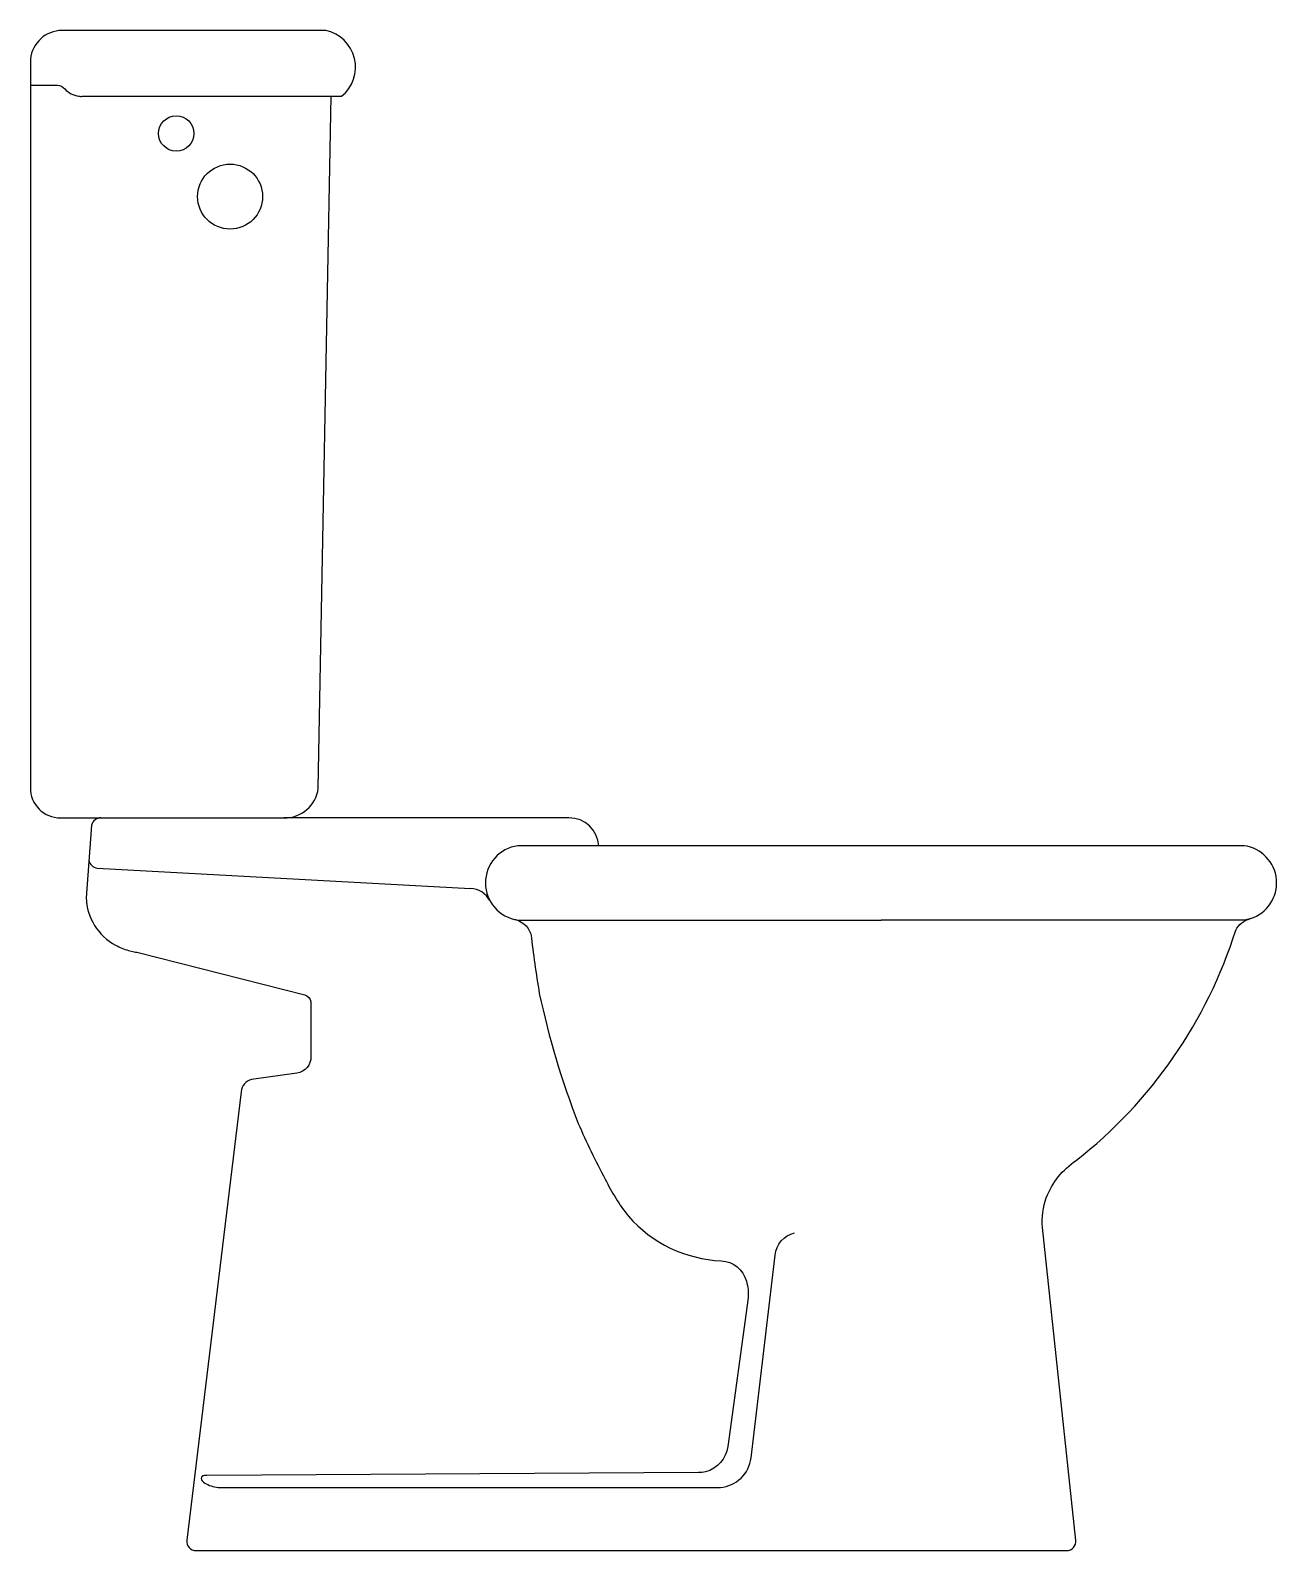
# Model space of a CAD drawing. Extents: x -862.273 to -861.602, y 506.28 to 507.099.
import ezdxf

# ---------------------------------------------------------------- set-up
doc = ezdxf.new("R2010")
doc.units = 0
doc.header["$LTSCALE"] = 50
doc.header["$MEASUREMENT"] = 0
doc.layers.add('A-PECAS', color=2, linetype='CONTINUOUS')

msp = doc.modelspace()

# ---------------------------------------------------------------- linework, layer by layer
at = {"layer": 'A-PECAS'}
msp.add_lwpolyline([(-862.12533, 506.57962, -0.278759), (-862.12203, 506.57592), (-862.12203, 506.54642, -0.384613), (-862.12953, 506.53742), (-862.1539, 506.53401, 0.340701), (-862.15953, 506.52742), (-862.18885, 506.28602, 0.450074), (-862.18389, 506.28042), (-861.71509, 506.28042, 0.445589), (-861.71012, 506.28594), (-861.72803, 506.45442, -0.110521), (-861.72603, 506.47042, -0.155758), (-861.70999, 506.49042, 0.15106), (-861.62403, 506.61442, -0.21869), (-861.61614, 506.62067, 0.801803), (-861.61953, 506.65992), (-861.81503, 506.65992), (-861.96703, 506.65992, 0.399053), (-861.98303, 506.67492), (-862.13653, 506.67492, 0.386253), (-862.11803, 506.69092), (-862.11103, 507.06342), (-862.10553, 507.06342, 0.632923), (-862.11403, 507.09892), (-862.25603, 507.09892, 0.380059), (-862.27303, 507.08342), (-862.27303, 507.06942), (-862.27303, 506.6911, 0.41754), (-862.25689, 506.67492), (-862.23503, 506.67492, 0.355956), (-862.24006, 506.67107), (-862.24303, 506.63192, 0.268672), (-862.22717, 506.60637, 0.051984), (-862.22028, 506.60357), (-862.21713, 506.60282, 0.009625), (-862.21577, 506.60258)], format="xyb", close=True, dxfattribs=at)
at = {"layer": 'A-PECAS', "color": 1}
for points in [[(-862.27303, 507.06942), (-862.25853, 507.06942, -0.223312), (-862.25453, 507.06742, 0.179396), (-862.24699, 507.06351, 0.054663), (-862.24505, 507.06342), (-862.11103, 507.06342)], [(-861.96703, 506.65992), (-862.01053, 506.65992, 0.87531), (-862.01053, 506.61992), (-861.81503, 506.61992)], [(-862.01352, 506.62055, -0.282624), (-862.00353, 506.61242, 0.012268), (-861.99903, 506.58042, 0.040005), (-861.97803, 506.51042, 0.0204), (-861.96353, 506.48042, 0.053994), (-861.95103, 506.46042, 0.204271), (-861.90103, 506.43642, -0.331132), (-861.88753, 506.42542, -0.086317), (-861.88653, 506.41642), (-861.89753, 506.33642, -0.302826), (-861.9095, 506.32282, -0.049461), (-861.91338, 506.32241), (-862.17796, 506.32092), (-862.17896, 506.32091, 0.088616), (-862.18053, 506.32042, 0.492637), (-862.18053, 506.31792, 0.081648), (-862.17753, 506.31592, 0.119396), (-862.17003, 506.31442), (-861.90153, 506.31442, 0.359995), (-861.88503, 506.33042), (-861.87203, 506.43942, -0.32304), (-861.86153, 506.45142)], [(-861.61614, 506.62067, -0.043193), (-861.61953, 506.61992), (-861.81503, 506.61992)]]:
    msp.add_lwpolyline(points, format="xyb", dxfattribs=at)
at = {"layer": 'A-PECAS'}
msp.add_lwpolyline([(-862.23503, 506.67492), (-862.13653, 506.67492)], dxfattribs=at)
at = {"layer": 'A-PECAS', "color": 1}
msp.add_lwpolyline([(-862.23703, 506.64792), (-862.03603, 506.63692)], dxfattribs=at)
for centre, radius in [((-862.19453, 507.04342), 0.0095), ((-862.16553, 507.00942), 0.0175)]:
    msp.add_circle(centre, radius, dxfattribs=at)
at = {"layer": 'A-PECAS'}
msp.add_arc((-862.23668, 506.65276), 0.00486, 187.67467, 265.86369, dxfattribs=at)
at = {"layer": 'A-PECAS', "color": 1}
msp.add_arc((-862.03645, 506.62472), 0.0122, 27.55986, 88.02499, dxfattribs=at)

doc.saveas('drawing.dxf')
